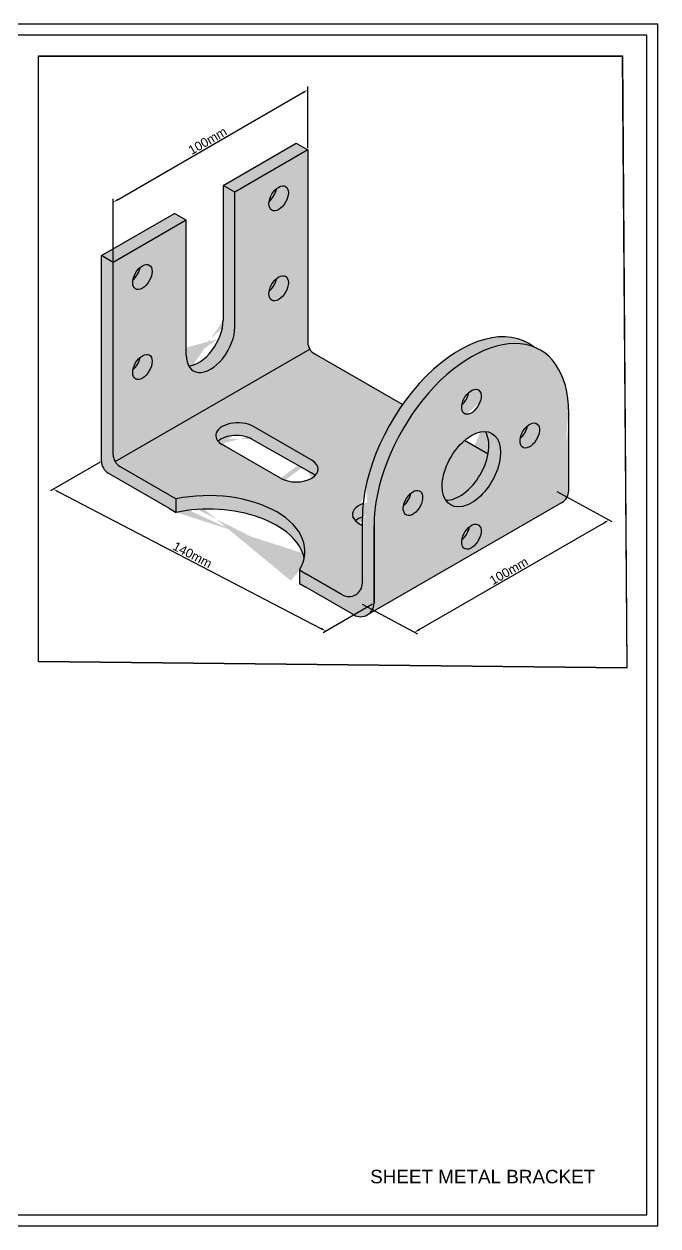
# Model space of a CAD drawing. Header units: millimetres. Extents: x 815 to 1571, y 1 to 536.
# Drawn here: x 1289 to 1571, y 1 to 536 of the extents above; entities that cross this region are included whole.
import ezdxf

# ---------------------------------------------------------------- set-up
doc = ezdxf.new("R2010")
doc.units = ezdxf.units.MM
doc.header["$LTSCALE"] = 0.5
doc.styles.get("Standard").update_dxf_attribs({"font": 'arial.ttf'})
doc.dimstyles.new('ISO-25', dxfattribs={"dimtxt": 4, "dimasz": 2.5, "dimexe": 1.25, "dimexo": 0.625, "dimtad": 1, "dimtoh": 1, "dimdsep": 46, "dimtxsty": 'Standard', "dimcen": 0, "dimclrd": 4, "dimclre": 5, "dimclrt": 223, "dimadec": 0, "dimazin": 0, "dimtfac": 1, "dimtofl": 0, "dimtmove": 0, "dimatfit": 3, "dimfxl": 1, "dimarcsym": 0})

# ---------------------------------------------------------------- blocks, each defined once
blk = doc.blocks.new('*D31')
at = {"color": 5, "lineweight": -2, "transparency": 16777216}
for p, q in [((1415.57, 480.65), (1415.57, 508.13)), ((1328.96, 430.65), (1328.96, 458.13))]:
    blk.add_line(p, q, dxfattribs=at)
at = {"color": 4, "lineweight": -2, "transparency": 16777216}
blk.add_line((1331.13, 457.93), (1413.4, 505.43), dxfattribs=at)
at = {"color": 4, "transparency": 16777216}
for points in [[(1413.19, 505.79), (1413.61, 505.07), (1415.57, 506.68)], [(1330.92, 458.29), (1331.34, 457.57), (1328.96, 456.68)]]:
    blk.add_solid(points, dxfattribs=at)
at = {"layer": 'Defpoints', "color": 0, "transparency": 16777216}
for p in [(1415.57, 506.68), (1415.57, 479.92), (1328.96, 429.92)]:
    blk.add_point(p, dxfattribs=at)
at = {"color": 223, "transparency": 16777216, "insert": (1370.93, 483.99), "char_height": 4, "attachment_point": 5, "rotation": 30}
blk.add_mtext('100mm', dxfattribs=at)
blk = doc.blocks.new('*D32')
at = {"color": 5, "lineweight": -2, "transparency": 16777216}
for p, q in [((1526.26, 327.97), (1550.87, 314.64)), ((1439.66, 277.97), (1464.27, 264.64))]:
    blk.add_line(p, q, dxfattribs=at)
at = {"color": 4, "lineweight": -2, "transparency": 16777216}
blk.add_line((1465.15, 266.59), (1547.42, 314.09), dxfattribs=at)
at = {"color": 4, "transparency": 16777216}
for points in [[(1547.21, 314.45), (1547.63, 313.73), (1549.58, 315.34)], [(1464.94, 266.95), (1465.36, 266.23), (1462.98, 265.34)]]:
    blk.add_solid(points, dxfattribs=at)
at = {"layer": 'Defpoints', "color": 0, "transparency": 16777216}
for p in [(1525.61, 328.32), (1549.58, 315.34), (1439.01, 278.32)]:
    blk.add_point(p, dxfattribs=at)
at = {"color": 223, "transparency": 16777216, "insert": (1504.95, 292.65), "char_height": 4, "attachment_point": 5, "rotation": 30}
blk.add_mtext('100mm', dxfattribs=at)
blk = doc.blocks.new('*D33')
at = {"color": 5, "lineweight": -2, "transparency": 16777216}
for p, q in [((1323.13, 341.02), (1301.08, 328.29)), ((1444.37, 277.95), (1422.33, 265.22))]:
    blk.add_line(p, q, dxfattribs=at)
at = {"color": 4, "lineweight": -2, "transparency": 16777216}
blk.add_line((1304.59, 327.88), (1421.39, 267.12), dxfattribs=at)
at = {"color": 4, "transparency": 16777216}
for points in [[(1304.78, 328.25), (1304.39, 327.51), (1302.37, 329.03)], [(1421.59, 267.49), (1421.2, 266.75), (1423.61, 265.96)]]:
    blk.add_solid(points, dxfattribs=at)
at = {"layer": 'Defpoints', "color": 0, "transparency": 16777216}
for p in [(1323.77, 341.39), (1445.01, 278.32), (1423.61, 265.96)]:
    blk.add_point(p, dxfattribs=at)
at = {"color": 223, "transparency": 16777216, "insert": (1364.22, 299.86), "char_height": 4, "attachment_point": 5, "rotation": 332.5162}
blk.add_mtext('140mm', dxfattribs=at)

msp = doc.modelspace()

# ---------------------------------------------------------------- hatches: boundary and pattern name
h = msp.add_hatch(color=251)
h.dxf.hatch_style = 1
edge = h.paths.add_edge_path()
edge.add_ellipse((1488.312, 337.924), major_axis=(-30.619, -53.033), ratio=0.5773503, start_angle=544.86756, end_angle=675, ccw=False)
edge.add_ellipse((1483.116, 340.924), major_axis=(-30.619, -53.033), ratio=0.5773503, start_angle=535.13244, end_angle=621.05052)
edge.add_ellipse((1483.116, 340.924), major_axis=(-30.619, -53.033), ratio=0.5773503, start_angle=621.05052, end_angle=667.49717)
edge.add_ellipse((1483.116, 340.924), major_axis=(-30.619, -53.033), ratio=0.5773503, start_angle=667.49717, end_angle=674.08936)
edge.add_ellipse((1483.116, 340.924), major_axis=(-30.619, -53.033), ratio=0.5773503, start_angle=674.08936, end_angle=675)
edge.add_line((1439.814, 315.924), (1439.814, 287.317))
edge.add_arc((1433.814, 287.317), 6, -120, 0, ccw=False)
edge.add_line((1430.814, 282.12), (1414.7, 291.424))
edge.add_line((1414.7, 291.424), (1411.775, 293.113))
edge.add_line((1411.775, 293.113), (1411.775, 287.113))
edge.add_line((1411.775, 287.113), (1414.7, 285.424))
edge.add_line((1414.7, 285.424), (1436.01, 273.12))
edge.add_arc((1439.01, 278.317), 6, 240, 360)
edge.add_line((1445.01, 278.317), (1445.01, 312.924))
edge = h.paths.add_edge_path()
edge.add_ellipse((1371.398, 301.424), major_axis=(-42.866, 0), ratio=0.5773503, start_angle=533.03758, end_angle=649.62307)
edge.add_line((1357.003, 324.736), (1357.003, 318.736))
edge.add_ellipse((1371.398, 295.424), major_axis=(-42.866, 0), ratio=0.5773503, start_angle=546.96242, end_angle=649.62307, ccw=False)
h.paths.add_polyline_path([(1331.963, 339.192, -0.2679492), (1328.963, 344.388), (1328.963, 429.924), (1323.767, 432.924), (1323.767, 412.924), (1323.767, 372.924), (1323.767, 341.388, 0.2679492), (1326.767, 336.192), (1354.078, 320.424), (1357.003, 318.736), (1357.003, 324.736), (1354.078, 326.424)])
edge = h.paths.add_edge_path()
edge.add_ellipse((1372.264, 394.924), major_axis=(-7.655, -13.258), ratio=0.5773503, start_angle=340.15899, end_angle=495)
edge.add_line((1383.09, 401.174), (1383.09, 461.174))
edge.add_line((1383.09, 461.174), (1377.893, 464.174))
edge.add_line((1377.893, 464.174), (1377.893, 404.174))
edge.add_ellipse((1367.068, 397.924), major_axis=(-7.655, -13.258), ratio=0.5773503, start_angle=739.84101, end_angle=855, ccw=False)
h.paths.add_polyline_path([(1361.439, 448.674), (1356.243, 451.674), (1323.767, 432.924), (1328.963, 429.924)])
h.paths.add_polyline_path([(1415.566, 479.924), (1410.369, 482.924), (1377.893, 464.174), (1383.09, 461.174)])
edge = h.paths.add_edge_path()
edge.add_ellipse((1384.389, 352.924), major_axis=(-9.798, 0), ratio=0.5773503, start_angle=585, end_angle=716.80748)
edge.add_ellipse((1384.389, 352.924), major_axis=(-9.798, 0), ratio=0.5773503, start_angle=356.90882, end_angle=386.40962)
edge.add_ellipse((1383.775, 347.279), major_axis=(-9.798, 0), ratio=0.5773503, start_angle=585, end_angle=686.40962, ccw=False)
edge.add_line((1390.703, 351.279), (1417.219, 336.312))
edge.add_ellipse((1410.369, 332.267), major_axis=(-9.798, 0), ratio=0.5773503, start_angle=210, end_angle=225.64841, ccw=False)
edge.add_ellipse((1410.369, 337.924), major_axis=(-9.798, 0), ratio=0.5773503, start_angle=510, end_angle=585)
edge.add_line((1417.298, 341.924), (1391.317, 356.924))
edge = h.paths.add_edge_path(flags=17)
edge.add_ellipse((1488.312, 367.924), major_axis=(-3.062, -5.303), ratio=0.5773503, start_angle=661.59076, end_angle=959.52249)
edge.add_ellipse((1483.014, 370.865), major_axis=(-3.062, -5.303), ratio=0.5773503, start_angle=419.52249, end_angle=481.59076, ccw=False)
edge = h.paths.add_edge_path()
edge.add_ellipse((1514.292, 352.924), major_axis=(-3.062, -5.303), ratio=0.5773503, start_angle=661.94806, end_angle=958.05194)
edge.add_ellipse((1509.096, 355.924), major_axis=(-3.062, -5.303), ratio=0.5773503, start_angle=418.05194, end_angle=481.94806, ccw=False)
edge = h.paths.add_edge_path(flags=17)
edge.add_ellipse((1462.331, 322.924), major_axis=(-3.062, -5.303), ratio=0.5773503, start_angle=661.94806, end_angle=958.05194)
edge.add_ellipse((1457.135, 325.924), major_axis=(-3.062, -5.303), ratio=0.5773503, start_angle=418.05194, end_angle=481.94806, ccw=False)
edge = h.paths.add_edge_path(flags=17)
edge.add_ellipse((1488.312, 307.924), major_axis=(-3.062, -5.303), ratio=0.5773503, start_angle=662.26294, end_angle=956.60184)
edge.add_ellipse((1483.217, 310.983), major_axis=(-3.062, -5.303), ratio=0.5773503, start_angle=416.60184, end_angle=482.26294, ccw=False)
edge = h.paths.add_edge_path(flags=17)
edge.add_ellipse((1483.116, 340.924), major_axis=(-30.619, -53.033), ratio=0.5773503, start_angle=667.49717, end_angle=674.08936, ccw=False)
edge.add_ellipse((1445.208, 317.81), major_axis=(-9.798, 0), ratio=0.5773503, start_angle=300.84149, end_angle=374.12781)
edge.add_spline(control_points=[(1435.706, 316.429), (1435.745, 316.341), (1435.787, 316.254), (1435.831, 316.169)], knot_values=[0, 0, 0, 0, 0.2886715, 0.2886715, 0.2886715, 0.2886715], degree=3, periodic=0)
edge.add_ellipse((1445.208, 317.81), major_axis=(-9.798, 0), ratio=0.5773503, start_angle=16.86319, end_angle=30.24453)
edge.add_ellipse((1445.01, 311.924), major_axis=(-9.798, 0), ratio=0.5773503, start_angle=301.99004, end_angle=327.53416, ccw=False)
h = msp.add_hatch(color=8)
h.dxf.hatch_style = 1
edge = h.paths.add_edge_path()
edge.add_line((1361.439, 448.674), (1328.963, 429.924))
edge.add_line((1328.963, 429.924), (1328.963, 344.388))
edge.add_arc((1334.963, 344.388), 6, 180, 210)
edge.add_line((1329.767, 341.388), (1416.369, 391.388))
edge.add_arc((1421.566, 394.388), 6, 180, 210, ccw=False)
edge.add_line((1415.566, 394.388), (1415.566, 479.924))
edge.add_line((1415.566, 479.924), (1383.09, 461.174))
edge.add_line((1383.09, 461.174), (1383.09, 401.174))
edge.add_ellipse((1372.264, 394.924), major_axis=(-7.655, -13.258), ratio=0.5773503, start_angle=340.15899, end_angle=495, ccw=False)
edge.add_ellipse((1372.264, 394.924), major_axis=(-7.655, -13.258), ratio=0.5773503, start_angle=315, end_angle=340.15899, ccw=False)
edge.add_line((1361.439, 388.674), (1361.439, 448.674))
edge = h.paths.add_edge_path(flags=16)
edge.add_ellipse((1341.953, 423.424), major_axis=(-3.062, -5.303), ratio=0.5773503, start_angle=0, end_angle=360)
edge = h.paths.add_edge_path(flags=16)
edge.add_ellipse((1341.953, 383.424), major_axis=(-3.062, -5.303), ratio=0.5773503, start_angle=0, end_angle=360)
edge = h.paths.add_edge_path(flags=16)
edge.add_ellipse((1402.575, 418.424), major_axis=(-3.062, -5.303), ratio=0.5773503, start_angle=0, end_angle=360)
edge = h.paths.add_edge_path(flags=16)
edge.add_ellipse((1402.575, 458.424), major_axis=(-3.062, -5.303), ratio=0.5773503, start_angle=0, end_angle=360)
edge = h.paths.add_edge_path()
edge.add_ellipse((1483.116, 340.924), major_axis=(-30.619, -53.033), ratio=0.5773503, start_angle=621.05052, end_angle=667.49717, ccw=False)
edge.add_line((1457.633, 366.637), (1418.566, 389.192))
edge.add_arc((1421.566, 394.388), 6, 210, 240, ccw=False)
edge.add_line((1416.369, 391.388), (1329.767, 341.388))
edge.add_arc((1334.963, 344.388), 6, 210, 240)
edge.add_line((1331.963, 339.192), (1354.078, 326.424))
edge.add_line((1354.078, 326.424), (1357.003, 324.736))
edge.add_ellipse((1371.398, 301.424), major_axis=(-42.866, 0), ratio=0.5773503, start_angle=533.03758, end_angle=649.62307, ccw=False)
edge.add_ellipse((1371.398, 301.424), major_axis=(-42.866, 0), ratio=0.5773503, start_angle=520.37693, end_angle=533.03758, ccw=False)
edge.add_line((1411.775, 293.113), (1414.7, 291.424))
edge.add_line((1414.7, 291.424), (1430.814, 282.12))
edge.add_arc((1433.814, 287.317), 6, 240, 360)
edge.add_line((1439.814, 287.317), (1439.814, 312.924))
edge.add_line((1439.814, 312.924), (1437.684, 314.155))
edge.add_ellipse((1445.208, 317.81), major_axis=(-9.798, 0), ratio=0.5773503, start_angle=30.24453, end_angle=45, ccw=False)
edge.add_ellipse((1445.208, 317.81), major_axis=(-9.798, 0), ratio=0.5773503, start_angle=16.86319, end_angle=30.24453, ccw=False)
edge.add_ellipse((1445.208, 317.81), major_axis=(-9.798, 0), ratio=0.5773503, start_angle=300.84149, end_angle=374.12781, ccw=False)
edge = h.paths.add_edge_path(flags=16)
edge.add_ellipse((1410.369, 337.924), major_axis=(-9.798, 0), ratio=0.5773503, start_angle=510, end_angle=585, ccw=False)
edge.add_ellipse((1410.369, 337.924), major_axis=(-9.798, 0), ratio=0.5773503, start_angle=405, end_angle=510, ccw=False)
edge.add_line((1403.441, 333.924), (1377.46, 348.924))
edge.add_ellipse((1384.389, 352.924), major_axis=(-9.798, 0), ratio=0.5773503, start_angle=386.40962, end_angle=405, ccw=False)
edge.add_ellipse((1384.389, 352.924), major_axis=(-9.798, 0), ratio=0.5773503, start_angle=356.90882, end_angle=386.40962, ccw=False)
edge.add_ellipse((1384.389, 352.924), major_axis=(-9.798, 0), ratio=0.5773503, start_angle=585, end_angle=716.80748, ccw=False)
edge.add_line((1391.317, 356.924), (1417.298, 341.924))
edge = h.paths.add_edge_path()
edge.add_ellipse((1488.312, 337.924), major_axis=(-30.619, -53.033), ratio=0.5773503, start_angle=495, end_angle=544.86756)
edge.add_ellipse((1488.312, 337.924), major_axis=(-30.619, -53.033), ratio=0.5773503, start_angle=544.86756, end_angle=675)
edge.add_line((1445.01, 312.924), (1445.01, 278.317))
edge.add_arc((1439.01, 278.317), 6, -60, 0, ccw=False)
edge.add_line((1442.01, 273.12), (1528.613, 323.12))
edge.add_arc((1525.613, 328.317), 6, 300, 360)
edge.add_line((1531.613, 328.317), (1531.613, 362.924))
edge = h.paths.add_edge_path(flags=16)
edge.add_ellipse((1488.312, 337.924), major_axis=(-9.186, -15.91), ratio=0.5773503, start_angle=598.7653, end_angle=703.57006, ccw=False)
edge.add_ellipse((1488.312, 337.924), major_axis=(-9.186, -15.91), ratio=0.5773503, start_angle=556.42994, end_angle=598.7653, ccw=False)
edge.add_ellipse((1488.312, 337.924), major_axis=(-9.186, -15.91), ratio=0.5773503, start_angle=343.57006, end_angle=556.42994, ccw=False)
edge = h.paths.add_edge_path(flags=16)
edge.add_ellipse((1488.312, 367.924), major_axis=(-3.062, -5.303), ratio=0.5773503, start_angle=661.59076, end_angle=959.52249, ccw=False)
edge.add_ellipse((1488.312, 367.924), major_axis=(-3.062, -5.303), ratio=0.5773503, start_angle=599.52249, end_angle=661.59076, ccw=False)
edge = h.paths.add_edge_path(flags=0)
edge.add_ellipse((1462.331, 322.924), major_axis=(-3.062, -5.303), ratio=0.5773503, start_angle=661.94806, end_angle=958.05194, ccw=False)
edge.add_ellipse((1462.331, 322.924), major_axis=(-3.062, -5.303), ratio=0.5773503, start_angle=598.05194, end_angle=661.94806, ccw=False)
edge = h.paths.add_edge_path(flags=16)
edge.add_ellipse((1514.292, 352.924), major_axis=(-3.062, -5.303), ratio=0.5773503, start_angle=661.94806, end_angle=958.05194, ccw=False)
edge.add_ellipse((1514.292, 352.924), major_axis=(-3.062, -5.303), ratio=0.5773503, start_angle=598.05194, end_angle=661.94806, ccw=False)
edge = h.paths.add_edge_path(flags=16)
edge.add_ellipse((1488.312, 307.924), major_axis=(-3.062, -5.303), ratio=0.5773503, start_angle=662.26294, end_angle=956.60184, ccw=False)
edge.add_ellipse((1488.312, 307.924), major_axis=(-3.062, -5.303), ratio=0.5773503, start_angle=596.60184, end_angle=662.26294, ccw=False)
edge = h.paths.add_edge_path(flags=0)
edge.add_ellipse((1483.116, 340.924), major_axis=(-9.186, -15.91), ratio=0.5773503, start_angle=376.42994, end_angle=481.2347)
edge.add_line((1495.733, 344.64), (1485.221, 350.709))
edge.add_ellipse((1488.312, 337.924), major_axis=(-9.186, -15.91), ratio=0.5773503, start_angle=598.7653, end_angle=703.57006)
edge = h.paths.add_edge_path(flags=0)
edge.add_ellipse((1488.312, 337.924), major_axis=(-9.186, -15.91), ratio=0.5773503, start_angle=343.57006, end_angle=556.42994)
edge.add_ellipse((1483.116, 340.924), major_axis=(-9.186, -15.91), ratio=0.5773503, start_angle=481.2347, end_angle=523.57006, ccw=False)
edge.add_ellipse((1483.116, 340.924), major_axis=(-9.186, -15.91), ratio=0.5773503, start_angle=376.42994, end_angle=481.2347, ccw=False)
edge = h.paths.add_edge_path(flags=16)
edge.add_ellipse((1462.331, 322.924), major_axis=(-3.062, -5.303), ratio=0.5773503, start_angle=661.94806, end_angle=958.05194)
edge.add_ellipse((1457.135, 325.924), major_axis=(-3.062, -5.303), ratio=0.5773503, start_angle=418.05194, end_angle=481.94806, ccw=False)
h = msp.add_hatch(color=252)
h.dxf.hatch_style = 1
edge = h.paths.add_edge_path()
edge.add_ellipse((1341.953, 423.424), major_axis=(-3.062, -5.303), ratio=0.5773503, start_angle=661.94806, end_angle=958.05194)
edge.add_ellipse((1336.757, 426.424), major_axis=(-3.062, -5.303), ratio=0.5773503, start_angle=418.05194, end_angle=481.94806, ccw=False)
edge = h.paths.add_edge_path()
edge.add_ellipse((1402.575, 418.424), major_axis=(-3.062, -5.303), ratio=0.5773503, start_angle=661.94806, end_angle=958.05194)
edge.add_ellipse((1397.379, 421.424), major_axis=(-3.062, -5.303), ratio=0.5773503, start_angle=418.05194, end_angle=481.94806, ccw=False)
edge = h.paths.add_edge_path()
edge.add_ellipse((1402.575, 458.424), major_axis=(-3.062, -5.303), ratio=0.5773503, start_angle=661.94806, end_angle=958.05194)
edge.add_ellipse((1397.379, 461.424), major_axis=(-3.062, -5.303), ratio=0.5773503, start_angle=418.05194, end_angle=481.94806, ccw=False)
edge = h.paths.add_edge_path()
edge.add_ellipse((1341.953, 383.424), major_axis=(-3.062, -5.303), ratio=0.5773503, start_angle=661.94806, end_angle=958.05194)
edge.add_ellipse((1336.757, 386.424), major_axis=(-3.062, -5.303), ratio=0.5773503, start_angle=418.05194, end_angle=481.94806, ccw=False)
h = msp.add_hatch(color=251)
h.dxf.hatch_style = 1
edge = h.paths.add_edge_path()
edge.add_ellipse((1483.116, 340.924), major_axis=(-9.186, -15.91), ratio=0.5773503, start_angle=376.42994, end_angle=523.57006, ccw=False)
edge.add_ellipse((1488.312, 337.924), major_axis=(-9.186, -15.91), ratio=0.5773503, start_angle=343.57006, end_angle=556.42994)
h = msp.add_hatch(color=8)
h.dxf.hatch_style = 1
edge = h.paths.add_edge_path()
edge.add_ellipse((1488.312, 337.924), major_axis=(-9.186, -15.91), ratio=0.5773503, start_angle=598.7653, end_angle=703.57006)
edge.add_ellipse((1483.116, 340.924), major_axis=(-9.186, -15.91), ratio=0.5773503, start_angle=376.42994, end_angle=481.2347)
edge.add_line((1495.733, 344.64), (1485.221, 350.709))

# ---------------------------------------------------------------- linework, layer by layer
for p, q in [((1295.689, 252.288), (1295.689, 521.73)), ((1295.689, 521.73), (1555.487, 521.73)), ((1295.689, 521.63), (1555.487, 521.63)), ((1295.789, 252.288), (1295.789, 521.73)), ((1555.387, 521.729), (1557.421, 249.487)), ((1555.487, 521.73), (1557.521, 249.488)), ((1377.893, 464.174), (1410.369, 482.924)), ((1410.369, 482.924), (1415.566, 479.924)), ((1415.566, 479.924), (1383.09, 461.174)), ((1415.566, 479.924), (1415.566, 394.388)), ((1383.09, 461.174), (1377.893, 464.174)), ((1377.893, 464.174), (1377.893, 404.174)), ((1383.09, 401.174), (1383.09, 461.174)), ((1323.767, 432.924), (1356.243, 451.674)), ((1361.439, 448.674), (1356.243, 451.674)), ((1361.439, 448.674), (1328.963, 429.924)), ((1361.439, 388.674), (1361.439, 448.674)), ((1323.767, 412.924), (1323.767, 432.924)), ((1328.963, 429.924), (1323.767, 432.924)), ((1328.963, 344.388), (1328.963, 429.924)), ((1323.767, 372.924), (1323.767, 412.924)), ((1329.767, 341.388), (1416.369, 391.388)), ((1457.633, 366.637), (1418.566, 389.192)), ((1323.767, 341.388), (1323.767, 372.924)), ((1531.613, 328.317), (1531.613, 362.924)), ((1417.298, 341.924), (1391.317, 356.924)), ((1403.441, 333.924), (1377.46, 348.924)), ((1390.703, 351.279), (1417.219, 336.312)), ((1495.733, 344.64), (1485.221, 350.709)), ((1323.767, 341.388), (1323.767, 343.924)), ((1354.078, 326.424), (1331.963, 339.192)), ((1354.078, 320.424), (1326.767, 336.192)), ((1354.078, 326.424), (1357.003, 324.736)), ((1357.003, 318.736), (1357.003, 324.736)), ((1442.01, 273.12), (1528.613, 323.12)), ((1354.078, 320.424), (1357.003, 318.736)), ((1439.814, 287.317), (1439.814, 315.924)), ((1438.082, 313.924), (1439.814, 312.924)), ((1445.01, 312.924), (1445.01, 278.317)), ((1445.01, 278.317), (1445.01, 312.924)), ((1411.775, 293.113), (1414.7, 291.424)), ((1411.775, 293.113), (1411.775, 287.113)), ((1430.814, 282.12), (1414.7, 291.424)), ((1411.775, 287.113), (1414.7, 285.424)), ((1436.01, 273.12), (1414.7, 285.424)), ((1557.521, 249.488), (1295.689, 252.288)), ((1557.522, 249.588), (1295.69, 252.388))]:
    msp.add_line(p, q)
for points in [[(815.327, 1.332), (1571.327, 1.332), (1571.327, 535.932), (815.327, 535.932)], [(820.327, 6.332), (1566.327, 6.332), (1566.327, 530.932), (820.327, 530.932)]]:
    msp.add_lwpolyline(points, close=True)
for centre, start, end in [((1421.566, 394.388), 180, 240), ((1334.963, 344.388), 180, 240), ((1329.767, 341.388), 180, 240), ((1525.613, 328.317), 300, 0), ((1433.814, 287.317), 240, 0), ((1439.01, 278.317), 240, 0)]:
    msp.add_arc(centre, 6, start, end)
for centre, major_axis, start_param, end_param in [((1402.575, 458.424), (-3.062, -5.303), 5.497787143782144, 11.78097245096173), ((1397.379, 461.424), (-3.062, -5.303), 7.2963828, 8.4115805), ((1341.953, 423.424), (-3.062, -5.303), 5.497787143782144, 11.78097245096173), ((1336.757, 426.424), (-3.062, -5.303), 7.2963828, 8.4115805), ((1402.575, 418.424), (-3.062, -5.303), 5.497787143782144, 11.78097245096173), ((1397.379, 421.424), (-3.062, -5.303), 7.2963828, 8.4115805), ((1372.264, 394.924), (-7.655, -13.258), 5.4977871, 8.6393798), ((1367.068, 397.924), (-7.655, -13.258), 12.9126615, 14.9225651), ((1483.116, 340.924), (-30.619, -53.033), 9.339823, 11.7809725), ((1488.312, 337.924), (-30.619, -53.033), 8.6393798, 11.7809725), ((1341.953, 383.424), (-3.062, -5.303), 5.497787143782144, 11.78097245096173), ((1336.757, 386.424), (-3.062, -5.303), 7.2963828, 8.4115805), ((1488.312, 367.924), (-3.062, -5.303), 5.3994669, 11.6826522), ((1483.014, 370.865), (-3.062, -5.303), 7.3220488, 8.4053445), ((1384.389, 352.924), (-9.798, 0), 10.2101761, 12.5106506), ((1514.292, 352.924), (-3.062, -5.303), 5.3994669, 11.6826522), ((1384.389, 352.924), (-9.798, 0), 6.2292341, 7.0685835), ((1383.775, 347.279), (-9.798, 0), 10.2101761, 11.9801079), ((1488.312, 337.924), (-9.186, -15.91), 5.497787143782136, 11.78097245096172), ((1483.116, 340.924), (-9.186, -15.91), 6.5699419, 9.1380214), ((1509.096, 355.924), (-3.062, -5.303), 7.2963828, 8.4115805), ((1410.369, 337.924), (-9.798, 0), 7.0685835, 10.2101761), ((1410.369, 332.267), (-9.798, 0), 3.6651914, 3.9383078), ((1371.398, 301.424), (-42.866, 0), 9.0822908, 11.3380614), ((1462.331, 322.924), (-3.062, -5.303), 5.3994669, 11.6826522), ((1457.135, 325.924), (-3.062, -5.303), 7.2963828, 8.4115805), ((1371.398, 295.424), (-42.866, 0), 9.5462951, 11.3380614), ((1445.208, 317.81), (-9.798, 0), 5.2506746, 6.5297622), ((1445.208, 317.81), (-9.798, 0), 0.2943182, 0.7853982), ((1445.01, 311.924), (-9.798, 0), 5.2707206, 5.7165495), ((1488.312, 307.924), (-3.062, -5.303), 5.3994669, 11.6826522), ((1483.217, 310.983), (-3.062, -5.303), 7.2710737, 8.4170761)]:
    msp.add_ellipse(centre, major_axis=major_axis, ratio=0.5773503, start_param=start_param, end_param=end_param)
msp.add_open_spline([(1435.831, 316.169), (1435.787, 316.254), (1435.745, 316.341), (1435.706, 316.429)], degree=3)

# ---------------------------------------------------------------- texts
at = {"insert": (1443.295, 26.299), "char_height": 6, "attachment_point": 1}
msp.add_mtext_dynamic_manual_height_columns('SHEET METAL BRACKET', width=257.64132, gutter_width=12.5, heights=[0], dxfattribs=at)

# ---------------------------------------------------------------- dimensions: what is measured, and where the dimension line sits
for p1, p2, distance, picture, middle in [((1328.963, 429.924), (1415.566, 479.924), 23.174, '*D31', (1370.931, 483.994)), ((1439.01, 278.317), (1525.613, 328.317), -23.224, '*D32', (1504.95, 292.65))]:
    dim = msp.add_aligned_dim(p1=p1, p2=p2, distance=distance, dimstyle='ISO-25', override={"dimpost": 'mm'})
    dim.commit()
    dim.dimension.update_dxf_attribs({"geometry": picture, "text_midpoint": middle})
dim = msp.add_aligned_dim(p1=(1323.767, 341.388), p2=(1445.01, 278.317), distance=-20.836, text='140mm', dimstyle='ISO-25', override={"dimpost": 'mm'})
dim.commit()
dim.dimension.update_dxf_attribs({"geometry": '*D33', "text_midpoint": (1364.221, 299.864)})

doc.saveas('drawing.dxf')
